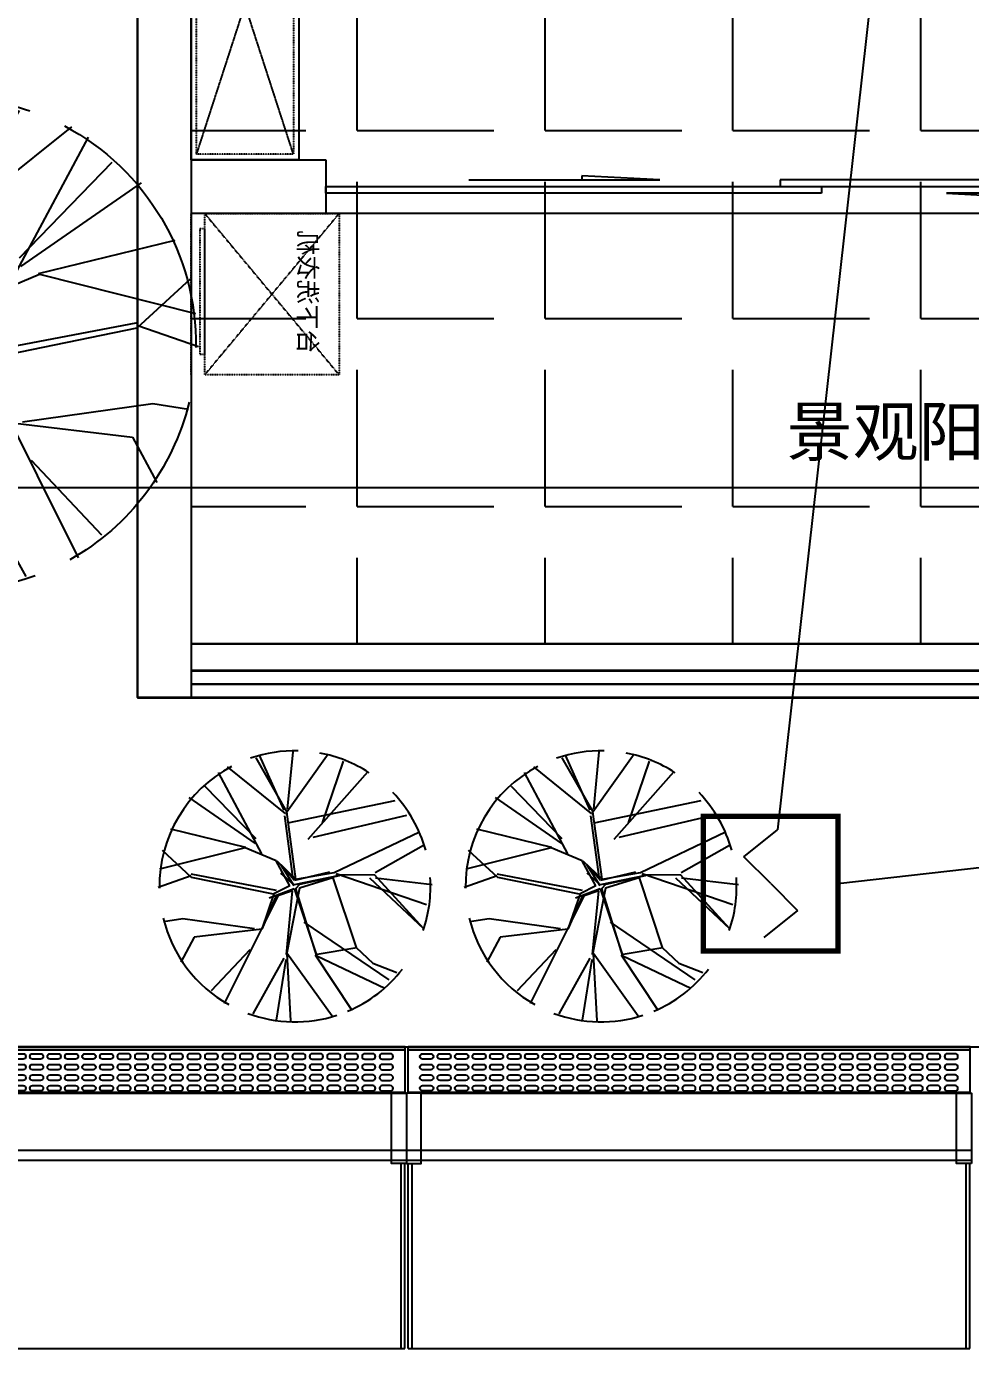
# Model space of a CAD drawing. Extents: x -284868 to 304789, y -137694 to 137894.
# Drawn here: x 210275 to 213785, y -35443 to -30528 of the extents above; entities that cross this region are included whole.
import ezdxf
from ezdxf.enums import TextEntityAlignment as Align

# ---------------------------------------------------------------- set-up
doc = ezdxf.new("R2010")
doc.units = 0
doc.linetypes.add('AX-COMP-140B（200）$0$DASH', pattern=[0.35, 0.25, -0.1])
doc.linetypes.add('AX-COMP140B-Fur$0$AX-COMP140B-Fur$0$DASH', pattern=[0.35, 0.25, -0.1])
doc.layers.get('0').update_dxf_attribs({"linetype": 'CONTINUOUS'})
for name, color, linetype in [('0-墙', 4, 'CONTINUOUS'), ('0-底图', 251, 'CONTINUOUS'), ('0-窗', 11, 'CONTINUOUS'), ('0-非设计区域', 251, 'CONTINUOUS'), ('E-FIRE-CIRC', 120, 'CONTINUOUS'), ('EQUIP-消防', 3, 'CONTINUOUS'), ('F-地漏', 8, 'CONTINUOUS'), ('P-平面栏杆', 3, 'CONTINUOUS'), ('P-平面植物', 251, 'CONTINUOUS'), ('WIRE-消防电源', 2, 'TG_D')]:
    doc.layers.add(name, color=color, linetype=linetype)
doc.styles.add('_TCH_DYN', font='')
doc.styles.add('AX-COMP-140B（200）$0$zz-0', font='')
doc.styles.get("Standard").update_dxf_attribs({"font": 'GBENOR', "bigfont": 'GBCBIG'})
doc.styles.add('TG_LINETYPE', font='SIMPLEX', dxfattribs={"width": 0.8, "height": 3, "bigfont": 'HZTXT'})
doc.styles.get('_TCH_DYN').set_extended_font_data('SimSun')
doc.styles.get('AX-COMP-140B（200）$0$zz-0').set_extended_font_data('SimHei')
doc.linetypes.add('TG_D', pattern='A,2,-0.3,["D",TG_LINETYPE,S=0.1,R=0,X=-0.23,Y=-0.15],0', length=2.3)

# ---------------------------------------------------------------- blocks, each defined once
blk = doc.blocks.new('*U236')
at = {"linetype": 'AX-COMP140B-Fur$0$AX-COMP140B-Fur$0$DASH', "ltscale": 0.2}
for p, q in [((20, -380), (1130, -20)), ((20, -20), (1130, -380)), ((1170, -380), (2280, -20)), ((1170, -20), (2280, -380)), ((2320, -380), (3430, -20)), ((2320, -20), (3430, -380))]:
    blk.add_line(p, q, dxfattribs=at)
for points in [[(0, 0), (1150, 0), (1150, -400), (0, -400)], [(1150, 0), (2300, 0), (2300, -400), (1150, -400)], [(2300, 0), (3450, 0), (3450, -400), (2300, -400)]]:
    blk.add_lwpolyline(points, close=True)
for points in [[(20, -20), (1130, -20), (1130, -380), (20, -380)], [(1170, -20), (2280, -20), (2280, -380), (1170, -380)], [(2320, -20), (3430, -20), (3430, -380), (2320, -380)]]:
    blk.add_lwpolyline(points, close=True, dxfattribs=at)
blk = doc.blocks.new('13333300000110023AX-COMP-140B（200）$0$111110111022110811071652CDX台下洗衣机045058')
at = {"linetype": 'AX-COMP-140B（200）$0$DASH', "ltscale": 0.3}
for p, q in [((-300, 550), (300, 50)), ((-300, 50), (300, 550)), ((-300, 0), (300, 0))]:
    blk.add_line(p, q, dxfattribs=at)
for points in [[(-300, 50), (300, 50), (300, 550), (-300, 550)], [(-222.5, 50), (242.4, 50), (242.4, 32.3), (-222.5, 32.3)]]:
    blk.add_lwpolyline(points, close=True, dxfattribs=at)
at = {"style": 'AX-COMP-140B（200）$0$zz-0'}
blk.add_text('台下洗衣机', height=67.13, dxfattribs=at).set_placement((-222, 399.7))
blk = doc.blocks.new('*U223')
blk.add_blockref('13333300000110023AX-COMP-140B（200）$0$111110111022110811071652CDX台下洗衣机045058', (0, -525))
blk = doc.blocks.new('133$DorLib2D$00000131')
at = {"linetype": 'Continuous'}
for p, q in [((0.15, 0.125), (0.2319, 0.1973)), ((0.2319, 0.1973), (0.2319, 0.125)), ((-0.5, 0.125), (-0.5, 0)), ((0.0192, 0.125), (-0.5, 0.125)), ((0.0192, 0), (0.0192, 0.125)), ((0.35, 0.125), (0.15, 0.125)), ((-0.5, 0), (0.0192, 0)), ((-0.024, 0), (0.5, 0)), ((-0.024, -0.125), (-0.024, 0)), ((0.5, 0), (0.5, -0.125)), ((-0.35, -0.125), (-0.15, -0.125)), ((-0.2319, -0.1973), (-0.2319, -0.125)), ((-0.15, -0.125), (-0.2319, -0.1973)), ((0.5, -0.125), (-0.024, -0.125))]:
    blk.add_line(p, q, dxfattribs=at)
blk = doc.blocks.new('A$C5ed5d99b')
for p, q in [((0, 0), (0, -7550)), ((200, -200), (200, -7450)), ((200, -7450), (700, -7450)), ((700, -7450), (700, -7650)), ((0, -7550), (0, -9450)), ((700, -7650), (200, -7650)), ((200, -7650), (200, -9450)), ((4250.1, -7650, 0), (700, -7650, 0)), ((0, -9450), (200, -9450))]:
    blk.add_line(p, q)
for points in [[(200, -9450), (5150, -9450), (5150, -7650)], [(200, -9400), (5100, -9400), (5100, -7650)], [(200, -9350), (5050, -9350), (5050, -7650)], [(200, -9250), (4950, -9250), (4950, -7650)]]:
    blk.add_lwpolyline(points)
at = {"extrusion": (2.93488e-11, 1.6918e-11, -1), "xscale": -1, "zscale": -1, "rotation": 269.9994106759318}
blk.add_blockref('*U236', (-200, -7450, 0), dxfattribs=at)
at = {"xscale": -3550.075368585763, "yscale": 200, "zscale": -3550.075368585763, "rotation": 180}
blk.add_blockref('133$DorLib2D$00000131', (2475, -7550), dxfattribs=at)
at = {"extrusion": (4.54473e-09, -1.69325e-09, 1), "xscale": -1, "rotation": 269.9995132269207}
blk.add_blockref('*U223', (725, -7950, 0), dxfattribs=at)
at = {"style": '_TCH_DYN'}
blk.add_text('景观阳台', height=180, dxfattribs=at).set_placement((3394.9, -8604.2), align=Align.BOTTOM_RIGHT)
blk = doc.blocks.new('A$C3B8026B3')
for p, q in [((19755, 949.5), (21745, 949.5)), ((21855, 949.5), (23845, 949.5))]:
    blk.add_line(p, q)
for points in [[(21800, 688), (21745, 688), (21745, 949.5), (21800, 949.5)], [(21800, 688), (21855, 688), (21855, 949.5), (21800, 949.5)], [(23900, 688), (23845, 688), (23845, 949.5), (23900, 949.5)]]:
    blk.add_lwpolyline(points, close=True)
for points in [[(19700, 737.5), (21800, 737.5)], [(21800, 737.5), (23900, 737.5)], [(19700, 700), (21800, 700)], [(21800, 700), (23900, 700)], [(19706, 0), (21794, 0)], [(21806, 0), (23894, 0)]]:
    blk.add_lwpolyline(points)
at = {"elevation": 0}
for points in [[(21794, 0), (21794, 688), (21779.5, 688), (21779.5, 0)], [(21806, 0), (21806, 688), (21820.5, 688), (21820.5, 0)], [(23894, 0), (23894, 688), (23879.5, 688), (23879.5, 0)]]:
    blk.add_lwpolyline(points, dxfattribs=at)
blk = doc.blocks.new('LT-BLK-20221201170113', base_point=(81437.4, -6378.6))
for p, q in [((79349.4, -6218.5, 0), (81437.4, -6218.5)), ((79349.4, -6220.7, 0), (81437.4, -6220.7))]:
    blk.add_line(p, q)
blk.add_lwpolyline([(79349.4, -6208.1), (81437.4, -6208.1), (81437.4, -6378.6), (79349.4, -6378.6)], close=True)
for points in [[(79403.4, -6235), (79433.4, -6235, -1), (79433.4, -6255), (79403.4, -6255, -0.999999)], [(79468.4, -6235), (79498.4, -6235, -1), (79498.4, -6255), (79468.4, -6255, -0.999999)], [(79533.4, -6235), (79563.4, -6235, -1), (79563.4, -6255), (79533.4, -6255, -0.999999)], [(79598.4, -6235), (79628.4, -6235, -1), (79628.4, -6255), (79598.4, -6255, -0.999999)], [(79663.4, -6235), (79693.4, -6235, -1), (79693.4, -6255), (79663.4, -6255, -0.999999)], [(79728.4, -6235), (79758.4, -6235, -1), (79758.4, -6255), (79728.4, -6255, -0.999999)], [(79793.4, -6235), (79823.4, -6235, -1), (79823.4, -6255), (79793.4, -6255, -0.999999)], [(79858.4, -6235), (79888.4, -6235, -1), (79888.4, -6255), (79858.4, -6255, -0.999999)], [(79923.4, -6235), (79953.4, -6235, -1), (79953.4, -6255), (79923.4, -6255, -0.999999)], [(79988.4, -6235), (80018.4, -6235, -1), (80018.4, -6255), (79988.4, -6255, -0.999999)], [(80053.4, -6235), (80083.4, -6235, -1), (80083.4, -6255), (80053.4, -6255, -0.999999)], [(80118.4, -6235), (80148.4, -6235, -1), (80148.4, -6255), (80118.4, -6255, -0.999999)], [(80183.4, -6235), (80213.4, -6235, -1), (80213.4, -6255), (80183.4, -6255, -0.999999)], [(80248.4, -6235), (80278.4, -6235, -1), (80278.4, -6255), (80248.4, -6255, -0.999999)], [(80313.4, -6235), (80343.4, -6235, -1), (80343.4, -6255), (80313.4, -6255, -0.999999)], [(80408.4, -6235), (80378.4, -6235, 1), (80378.4, -6255), (80408.4, -6255, 0.999999)], [(80473.4, -6235), (80443.4, -6235, 1), (80443.4, -6255), (80473.4, -6255, 0.999999)], [(80538.4, -6235), (80508.4, -6235, 1), (80508.4, -6255), (80538.4, -6255, 0.999999)], [(80603.4, -6235), (80573.4, -6235, 1), (80573.4, -6255), (80603.4, -6255, 0.999999)], [(80668.4, -6235), (80638.4, -6235, 1), (80638.4, -6255), (80668.4, -6255, 0.999999)], [(80733.4, -6235), (80703.4, -6235, 1), (80703.4, -6255), (80733.4, -6255, 0.999999)], [(80798.4, -6235), (80768.4, -6235, 1), (80768.4, -6255), (80798.4, -6255, 0.999999)], [(80863.4, -6235), (80833.4, -6235, 1), (80833.4, -6255), (80863.4, -6255, 0.999999)], [(80928.4, -6235), (80898.4, -6235, 1), (80898.4, -6255), (80928.4, -6255, 0.999999)], [(80993.4, -6235), (80963.4, -6235, 1), (80963.4, -6255), (80993.4, -6255, 0.999999)], [(81058.4, -6235), (81028.4, -6235, 1), (81028.4, -6255), (81058.4, -6255, 0.999999)], [(81123.4, -6235), (81093.4, -6235, 1), (81093.4, -6255), (81123.4, -6255, 0.999999)], [(81188.4, -6235), (81158.4, -6235, 1), (81158.4, -6255), (81188.4, -6255, 0.999999)], [(81253.4, -6235), (81223.4, -6235, 1), (81223.4, -6255), (81253.4, -6255, 0.999999)], [(81318.4, -6235), (81288.4, -6235, 1), (81288.4, -6255), (81318.4, -6255, 0.999999)], [(81383.4, -6235), (81353.4, -6235, 1), (81353.4, -6255), (81383.4, -6255, 0.999999)], [(79403.4, -6274.4), (79433.4, -6274.4, -1), (79433.4, -6294.4), (79403.4, -6294.4, -0.999999)], [(79468.4, -6274.4), (79498.4, -6274.4, -1), (79498.4, -6294.4), (79468.4, -6294.4, -0.999999)], [(79533.4, -6274.4), (79563.4, -6274.4, -1), (79563.4, -6294.4), (79533.4, -6294.4, -0.999999)], [(79598.4, -6274.4), (79628.4, -6274.4, -1), (79628.4, -6294.4), (79598.4, -6294.4, -0.999999)], [(79663.4, -6274.4), (79693.4, -6274.4, -1), (79693.4, -6294.4), (79663.4, -6294.4, -0.999999)], [(79728.4, -6274.4), (79758.4, -6274.4, -1), (79758.4, -6294.4), (79728.4, -6294.4, -0.999999)], [(79793.4, -6274.4), (79823.4, -6274.4, -1), (79823.4, -6294.4), (79793.4, -6294.4, -0.999999)], [(79858.4, -6274.4), (79888.4, -6274.4, -1), (79888.4, -6294.4), (79858.4, -6294.4, -0.999999)], [(79923.4, -6274.4), (79953.4, -6274.4, -1), (79953.4, -6294.4), (79923.4, -6294.4, -0.999999)], [(79988.4, -6274.4), (80018.4, -6274.4, -1), (80018.4, -6294.4), (79988.4, -6294.4, -0.999999)], [(80053.4, -6274.4), (80083.4, -6274.4, -1), (80083.4, -6294.4), (80053.4, -6294.4, -0.999999)], [(80118.4, -6274.4), (80148.4, -6274.4, -1), (80148.4, -6294.4), (80118.4, -6294.4, -0.999999)], [(80183.4, -6274.4), (80213.4, -6274.4, -1), (80213.4, -6294.4), (80183.4, -6294.4, -0.999999)], [(80248.4, -6274.4), (80278.4, -6274.4, -1), (80278.4, -6294.4), (80248.4, -6294.4, -0.999999)], [(80313.4, -6274.4), (80343.4, -6274.4, -1), (80343.4, -6294.4), (80313.4, -6294.4, -0.999999)], [(80408.4, -6274.4), (80378.4, -6274.4, 1), (80378.4, -6294.4), (80408.4, -6294.4, 0.999999)], [(80473.4, -6274.4), (80443.4, -6274.4, 1), (80443.4, -6294.4), (80473.4, -6294.4, 0.999999)], [(80538.4, -6274.4), (80508.4, -6274.4, 1), (80508.4, -6294.4), (80538.4, -6294.4, 0.999999)], [(80603.4, -6274.4), (80573.4, -6274.4, 1), (80573.4, -6294.4), (80603.4, -6294.4, 0.999999)], [(80668.4, -6274.4), (80638.4, -6274.4, 1), (80638.4, -6294.4), (80668.4, -6294.4, 0.999999)], [(80733.4, -6274.4), (80703.4, -6274.4, 1), (80703.4, -6294.4), (80733.4, -6294.4, 0.999999)], [(80798.4, -6274.4), (80768.4, -6274.4, 1), (80768.4, -6294.4), (80798.4, -6294.4, 0.999999)], [(80863.4, -6274.4), (80833.4, -6274.4, 1), (80833.4, -6294.4), (80863.4, -6294.4, 0.999999)], [(80928.4, -6274.4), (80898.4, -6274.4, 1), (80898.4, -6294.4), (80928.4, -6294.4, 0.999999)], [(80993.4, -6274.4), (80963.4, -6274.4, 1), (80963.4, -6294.4), (80993.4, -6294.4, 0.999999)], [(81058.4, -6274.4), (81028.4, -6274.4, 1), (81028.4, -6294.4), (81058.4, -6294.4, 0.999999)], [(81123.4, -6274.4), (81093.4, -6274.4, 1), (81093.4, -6294.4), (81123.4, -6294.4, 0.999999)], [(81188.4, -6274.4), (81158.4, -6274.4, 1), (81158.4, -6294.4), (81188.4, -6294.4, 0.999999)], [(81253.4, -6274.4), (81223.4, -6274.4, 1), (81223.4, -6294.4), (81253.4, -6294.4, 0.999999)], [(81318.4, -6274.4), (81288.4, -6274.4, 1), (81288.4, -6294.4), (81318.4, -6294.4, 0.999999)], [(81383.4, -6274.4), (81353.4, -6274.4, 1), (81353.4, -6294.4), (81383.4, -6294.4, 0.999999)], [(79403.4, -6313.8), (79433.4, -6313.8, -1), (79433.4, -6333.8), (79403.4, -6333.8, -0.999999)], [(79468.4, -6313.8), (79498.4, -6313.8, -1), (79498.4, -6333.8), (79468.4, -6333.8, -0.999999)], [(79533.4, -6313.8), (79563.4, -6313.8, -1), (79563.4, -6333.8), (79533.4, -6333.8, -0.999999)], [(79598.4, -6313.8), (79628.4, -6313.8, -1), (79628.4, -6333.8), (79598.4, -6333.8, -0.999999)], [(79663.4, -6313.8), (79693.4, -6313.8, -1), (79693.4, -6333.8), (79663.4, -6333.8, -0.999999)], [(79728.4, -6313.8), (79758.4, -6313.8, -1), (79758.4, -6333.8), (79728.4, -6333.8, -0.999999)], [(79793.4, -6313.8), (79823.4, -6313.8, -1), (79823.4, -6333.8), (79793.4, -6333.8, -0.999999)], [(79858.4, -6313.8), (79888.4, -6313.8, -1), (79888.4, -6333.8), (79858.4, -6333.8, -0.999999)], [(79923.4, -6313.8), (79953.4, -6313.8, -1), (79953.4, -6333.8), (79923.4, -6333.8, -0.999999)], [(79988.4, -6313.8), (80018.4, -6313.8, -1), (80018.4, -6333.8), (79988.4, -6333.8, -0.999999)], [(80053.4, -6313.8), (80083.4, -6313.8, -1), (80083.4, -6333.8), (80053.4, -6333.8, -0.999999)], [(80118.4, -6313.8), (80148.4, -6313.8, -1), (80148.4, -6333.8), (80118.4, -6333.8, -0.999999)], [(80183.4, -6313.8), (80213.4, -6313.8, -1), (80213.4, -6333.8), (80183.4, -6333.8, -0.999999)], [(80248.4, -6313.8), (80278.4, -6313.8, -1), (80278.4, -6333.8), (80248.4, -6333.8, -0.999999)], [(80313.4, -6313.8), (80343.4, -6313.8, -1), (80343.4, -6333.8), (80313.4, -6333.8, -0.999999)], [(80408.4, -6313.8), (80378.4, -6313.8, 1), (80378.4, -6333.8), (80408.4, -6333.8, 0.999999)], [(80473.4, -6313.8), (80443.4, -6313.8, 1), (80443.4, -6333.8), (80473.4, -6333.8, 0.999999)], [(80538.4, -6313.8), (80508.4, -6313.8, 1), (80508.4, -6333.8), (80538.4, -6333.8, 0.999999)], [(80603.4, -6313.8), (80573.4, -6313.8, 1), (80573.4, -6333.8), (80603.4, -6333.8, 0.999999)], [(80668.4, -6313.8), (80638.4, -6313.8, 1), (80638.4, -6333.8), (80668.4, -6333.8, 0.999999)], [(80733.4, -6313.8), (80703.4, -6313.8, 1), (80703.4, -6333.8), (80733.4, -6333.8, 0.999999)], [(80798.4, -6313.8), (80768.4, -6313.8, 1), (80768.4, -6333.8), (80798.4, -6333.8, 0.999999)], [(80863.4, -6313.8), (80833.4, -6313.8, 1), (80833.4, -6333.8), (80863.4, -6333.8, 0.999999)], [(80928.4, -6313.8), (80898.4, -6313.8, 1), (80898.4, -6333.8), (80928.4, -6333.8, 0.999999)], [(80993.4, -6313.8), (80963.4, -6313.8, 1), (80963.4, -6333.8), (80993.4, -6333.8, 0.999999)], [(81058.4, -6313.8), (81028.4, -6313.8, 1), (81028.4, -6333.8), (81058.4, -6333.8, 0.999999)], [(81123.4, -6313.8), (81093.4, -6313.8, 1), (81093.4, -6333.8), (81123.4, -6333.8, 0.999999)], [(81188.4, -6313.8), (81158.4, -6313.8, 1), (81158.4, -6333.8), (81188.4, -6333.8, 0.999999)], [(81253.4, -6313.8), (81223.4, -6313.8, 1), (81223.4, -6333.8), (81253.4, -6333.8, 0.999999)], [(81318.4, -6313.8), (81288.4, -6313.8, 1), (81288.4, -6333.8), (81318.4, -6333.8, 0.999999)], [(81383.4, -6313.8), (81353.4, -6313.8, 1), (81353.4, -6333.8), (81383.4, -6333.8, 0.999999)], [(79403.4, -6353.1), (79433.4, -6353.1, -1), (79433.4, -6373.1), (79403.4, -6373.1, -0.999999)], [(79468.4, -6353.1), (79498.4, -6353.1, -1), (79498.4, -6373.1), (79468.4, -6373.1, -0.999999)], [(79533.4, -6353.1), (79563.4, -6353.1, -1), (79563.4, -6373.1), (79533.4, -6373.1, -0.999999)], [(79598.4, -6353.1), (79628.4, -6353.1, -1), (79628.4, -6373.1), (79598.4, -6373.1, -0.999999)], [(79663.4, -6353.1), (79693.4, -6353.1, -1), (79693.4, -6373.1), (79663.4, -6373.1, -0.999999)], [(79728.4, -6353.1), (79758.4, -6353.1, -1), (79758.4, -6373.1), (79728.4, -6373.1, -0.999999)], [(79793.4, -6353.1), (79823.4, -6353.1, -1), (79823.4, -6373.1), (79793.4, -6373.1, -0.999999)], [(79858.4, -6353.1), (79888.4, -6353.1, -1), (79888.4, -6373.1), (79858.4, -6373.1, -0.999999)], [(79923.4, -6353.1), (79953.4, -6353.1, -1), (79953.4, -6373.1), (79923.4, -6373.1, -0.999999)], [(79988.4, -6353.1), (80018.4, -6353.1, -1), (80018.4, -6373.1), (79988.4, -6373.1, -0.999999)], [(80053.4, -6353.1), (80083.4, -6353.1, -1), (80083.4, -6373.1), (80053.4, -6373.1, -0.999999)], [(80118.4, -6353.1), (80148.4, -6353.1, -1), (80148.4, -6373.1), (80118.4, -6373.1, -0.999999)], [(80183.4, -6353.1), (80213.4, -6353.1, -1), (80213.4, -6373.1), (80183.4, -6373.1, -0.999999)], [(80248.4, -6353.1), (80278.4, -6353.1, -1), (80278.4, -6373.1), (80248.4, -6373.1, -0.999999)], [(80313.4, -6353.1), (80343.4, -6353.1, -1), (80343.4, -6373.1), (80313.4, -6373.1, -0.999999)], [(80408.4, -6353.1), (80378.4, -6353.1, 1), (80378.4, -6373.1), (80408.4, -6373.1, 0.999999)], [(80473.4, -6353.1), (80443.4, -6353.1, 1), (80443.4, -6373.1), (80473.4, -6373.1, 0.999999)], [(80538.4, -6353.1), (80508.4, -6353.1, 1), (80508.4, -6373.1), (80538.4, -6373.1, 0.999999)], [(80603.4, -6353.1), (80573.4, -6353.1, 1), (80573.4, -6373.1), (80603.4, -6373.1, 0.999999)], [(80668.4, -6353.1), (80638.4, -6353.1, 1), (80638.4, -6373.1), (80668.4, -6373.1, 0.999999)], [(80733.4, -6353.1), (80703.4, -6353.1, 1), (80703.4, -6373.1), (80733.4, -6373.1, 0.999999)], [(80798.4, -6353.1), (80768.4, -6353.1, 1), (80768.4, -6373.1), (80798.4, -6373.1, 0.999999)], [(80863.4, -6353.1), (80833.4, -6353.1, 1), (80833.4, -6373.1), (80863.4, -6373.1, 0.999999)], [(80928.4, -6353.1), (80898.4, -6353.1, 1), (80898.4, -6373.1), (80928.4, -6373.1, 0.999999)], [(80993.4, -6353.1), (80963.4, -6353.1, 1), (80963.4, -6373.1), (80993.4, -6373.1, 0.999999)], [(81058.4, -6353.1), (81028.4, -6353.1, 1), (81028.4, -6373.1), (81058.4, -6373.1, 0.999999)], [(81123.4, -6353.1), (81093.4, -6353.1, 1), (81093.4, -6373.1), (81123.4, -6373.1, 0.999999)], [(81188.4, -6353.1), (81158.4, -6353.1, 1), (81158.4, -6373.1), (81188.4, -6373.1, 0.999999)], [(81253.4, -6353.1), (81223.4, -6353.1, 1), (81223.4, -6373.1), (81253.4, -6373.1, 0.999999)], [(81318.4, -6353.1), (81288.4, -6353.1, 1), (81288.4, -6373.1), (81318.4, -6373.1, 0.999999)], [(81383.4, -6353.1), (81353.4, -6353.1, 1), (81353.4, -6373.1), (81383.4, -6373.1, 0.999999)]]:
    blk.add_lwpolyline(points, format="xyb", close=True)
blk = doc.blocks.new('A$C678165FB')
blk.add_lwpolyline([(-24300, -530.5), (-11800, -530.5)])
for p in [(-15956, -700.5), (-13856, -700.5)]:
    blk.add_blockref('LT-BLK-20221201170113', p)
blk = doc.blocks.new('yld.studio@foxmail.com-2-220')
at = {"color": 251, "ltscale": 100}
for p, q in [((8501.1, -109873.4), (8409.6, -109669)), ((8511.1, -109879.5), (8664.3, -109664.1)), ((8513.9, -109870.1), (8534.1, -109657.1)), ((8510.1, -109877.5), (8397.2, -109679.9)), ((8643.6, -109920.9), (8721.4, -109692)), ((8507.4, -109887.1), (8290.8, -109712.8)), ((8417.6, -110035.7), (8256.9, -109733.9)), ((8589.8, -109981.6), (8812.1, -109731.5)), ((8397.2, -109980.4), (8208.1, -109785.5)), ((8394.9, -109998.4), (8148.5, -109827.1)), ((8515.1, -109920.7), (8913.5, -109837.6)), ((8545.1, -110130), (8511.1, -109879.5)), ((8535.1, -110130.3), (8503.4, -109895.4)), ((8608.5, -109974.4), (8957.6, -109892.2)), ((8358.7, -110012.5), (8079.5, -109944.3)), ((8687.6, -110105.4), (9004.3, -109954.2)), ((8356.4, -110013.7), (8038, -110093.8)), ((8157, -110123.6), (8048.7, -110023.6)), ((8471.5, -110062), (8356.4, -110013.7)), ((8839.3, -110105.6), (9019, -110003.9)), ((8521.9, -110154.8), (8471.5, -110062)), ((8545.1, -110130), (8474.7, -110063.6)), ((8488.6, -110076.5), (8536.7, -110154.5)), ((8539, -110135.6), (8488.6, -110076.5)), ((8669.6, -110104.1), (8539, -110135.6)), ((8545.1, -110130), (8687.6, -110105.4)), ((8155.7, -110118.3), (8032.3, -110161.7)), ((8472.3, -110172.8), (8155.6, -110112.1)), ((8461.2, -110185.6), (8157, -110123.6)), ((8538, -110151.7), (8489.4, -110108)), ((8707.1, -110117.1), (8538, -110151.7)), ((8682.6, -110125.1), (8557.8, -110163.7)), ((8559.5, -110148.7), (8707.1, -110117.1)), ((8682.6, -110125.1), (8768.3, -110384.4)), ((8692.8, -110112.7), (8836.9, -110114.6)), ((8694.6, -110108.9), (9030.8, -110225)), ((8818.2, -110125.1), (9019, -110313.5)), ((9019, -110313.5), (8836.9, -110114.6)), ((8840.8, -110125.9), (9051.6, -110150.2)), ((8521.9, -110154.8), (8463.3, -110184.6)), ((8544.7, -110164.9), (8559.5, -110148.7)), ((8463.3, -110184.6), (8417.7, -110316.4)), ((8445.9, -110200), (8538.1, -110165.1)), ((8532.4, -110173.4), (8470.5, -110194.6)), ((8557.8, -110163.7), (8509.5, -110410)), ((8509.5, -110410), (8532.4, -110173.4)), ((8538.1, -110165.1), (8622.5, -110416.5)), ((8622.5, -110416.5), (8544.7, -110164.9)), ((8477.1, -110193.3), (8277.6, -110592.7)), ((8470.5, -110194.6), (8417.7, -110316.4)), ((8125, -110277.7), (8052.4, -110289.4)), ((8391, -110315.4), (8125, -110277.7)), ((8574.8, -110289.9), (8890.1, -110505.1)), ((8417.7, -110316.4), (8166.6, -110346.4)), ((8166.6, -110346.4), (8117, -110438.8)), ((8373.7, -110393.6), (8229.8, -110545.8)), ((8771.5, -110385.9), (8615.9, -110411.9)), ((8768.3, -110384.4), (8830.5, -110442)), ((8500, -110423.7), (8384.7, -110630.9)), ((8507.1, -110429.3), (8471.5, -110654.4)), ((8511.4, -110403.8), (8679.8, -110638.2)), ((8511.4, -110406.1), (8525.2, -110657)), ((8615.9, -110411.9), (8752.8, -110617.3)), ((8622.3, -110415), (8875.2, -110535.6)), ((8830.5, -110442), (8919.5, -110477.1))]:
    blk.add_line(p, q, dxfattribs=at)
for start, end in [(88.6766, 109.1318), (56.9006, 79.3688), (117.8667, 180.7636), (15.425, 43.7388), (340.9435, 3.7139), (193.5797, 240.7292), (292.8624, 322.3567), (249.5801, 287.9773)]:
    blk.add_arc((8541.4, -110156.9), 504, start, end, dxfattribs=at)
blk = doc.blocks.new('$equip$00002649')
for p, q in [((-0.5, 0.5), (-0.5, -0.5)), ((0.5, 0.5), (-0.5, 0.5)), ((0.5, -0.5), (0.5, 0.5)), ((-0.2, 0.2), (0.05, 0.4)), ((0, 0), (-0.2, 0.2)), ((0, 0), (0.2, -0.2)), ((0.2, -0.2), (-0.05, -0.4)), ((-0.5, -0.5), (0.5, -0.5))]:
    blk.add_line(p, q)
at = {"const_width": 0.04}
blk.add_lwpolyline([(-0.5, 0.5), (0.5, 0.5), (0.5, -0.5), (-0.5, -0.5), (-0.5, 0.5), (0.5, 0.5)], dxfattribs=at)
for p in [(0, 0.5), (-0.5, 0), (0.5, 0), (0, -0.5)]:
    blk.add_point(p)
at = {"color": 7, "flags": 1}
for tag, height, p in [('A', 0.00002, (0, 0)), ('B', 0.4, (0.7619, -0.2078))]:
    blk.add_attdef(tag, text='', height=height, dxfattribs=at).set_placement(p, align=Align.MIDDLE_CENTER)

msp = doc.modelspace()

# ---------------------------------------------------------------- hatches: boundary and pattern name
at = {"layer": '0-非设计区域', "ltscale": 3}
h = msp.add_hatch(dxfattribs=at)
h.set_pattern_fill('ANGLE', color=256, scale=100)
h.set_pattern_definition([(0, (-222963.06, 452446.1), (0, 698.5), [508, -190.5]), (90, (-222963.06, 452446.1), (-698.5, 4e-14), [508, -190.5])])
h.paths.add_polyline_path([(210887.8, -23772.7), (210887.8, -32822.7), (215637.8, -32822.7), (215637.8, -31022.7), (225004.9, -31022.7), (225337.8, -30689.9), (225337.8, -24105.5), (225004.9, -23772.7)])

# ---------------------------------------------------------------- linework, layer by layer
at = {"layer": '0-墙', "ltscale": 3}
msp.add_lwpolyline([(210887.8, -23572.7), (211437.8, -23572.7), (211437.8, -23772.7), (210887.8, -23772.7), (210887.8, -33022.7), (210687.8, -33022.7), (210687.8, -23522.7), (210887.8, -23522.7), (210887.8, -23572.7)], dxfattribs=at)
at = {"layer": '0-非设计区域', "ltscale": 3}
msp.add_lwpolyline([(210887.8, -23772.7), (210887.8, -32822.7), (215637.8, -32822.7), (215637.8, -31022.7), (225004.9, -31022.7), (225337.8, -30689.9), (225337.8, -24105.5), (225004.9, -23772.7)], close=True, dxfattribs=at)
at = {"layer": 'E-FIRE-CIRC'}
for points in [[(213729.1, -27608.8), (213066.8, -33514.5)], [(213291.8, -33714.5), (214988.4, -33522.2)]]:
    msp.add_lwpolyline(points, dxfattribs=at)
at = {"layer": 'P-平面栏杆', "ltscale": 3}
for points in [[(215837.8, -31222.7), (215837.8, -33022.7), (210887.8, -33022.7)], [(215637.8, -31222.7), (215637.8, -32822.7), (210887.8, -32822.7)], [(215787.8, -31222.7), (215787.8, -32972.7), (210887.8, -32972.7)], [(215737.8, -31222.7), (215737.8, -32922.7), (210887.8, -32922.7)]]:
    msp.add_lwpolyline(points, dxfattribs=at)
at = {"layer": 'WIRE-消防电源', "ltscale": 1000}
msp.add_lwpolyline([(209517.8, -32241.9), (226025.6, -32241.9), (226025.6, -27418.8)], dxfattribs=at)

# ---------------------------------------------------------------- block references
at = {"layer": '0-底图'}
msp.add_blockref('A$C5ed5d99b', (210687.8, -23573.6), dxfattribs=at)
at = {"layer": '0-窗'}
msp.add_blockref('A$C3B8026B3', (189887.8, -35442.7), dxfattribs=at)
at = {"layer": 'EQUIP-消防', "xscale": 500, "yscale": 500, "zscale": 500}
msp.add_blockref('$equip$00002649', (213041.8, -33714.5), dxfattribs=at)
at = {"layer": 'F-地漏'}
msp.add_blockref('A$C678165FB', (227637.8, -33790.1), dxfattribs=at)
at = {"layer": 'P-平面植物', "xscale": -1.82144713234278, "yscale": 1.82144713234278, "zscale": 1.82144713234278}
msp.add_blockref('yld.studio@foxmail.com-2-220', (225544.8, 168935.1), dxfattribs=at)
at = {"layer": 'P-平面植物'}
for p in [(202732, 76432.4), (203869.9, 76432.4)]:
    msp.add_blockref('yld.studio@foxmail.com-2-220', p, dxfattribs=at)

doc.saveas('drawing.dxf')
